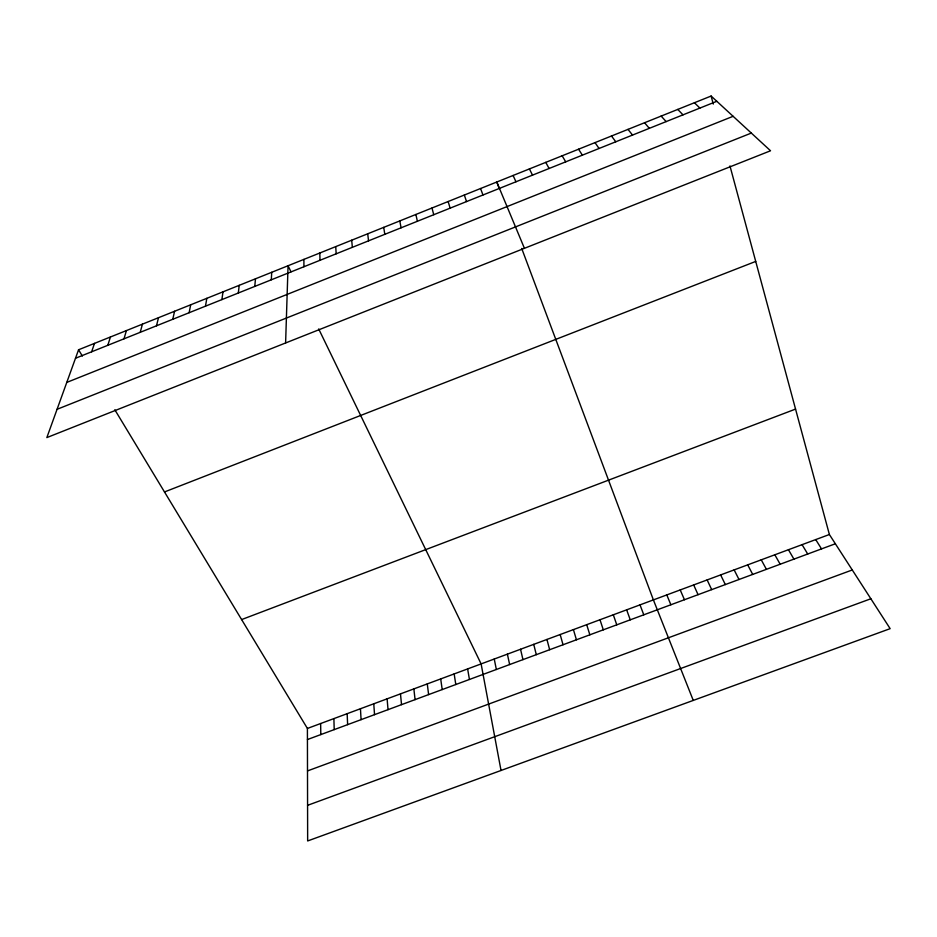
<?xml version="1.0" encoding="UTF-8"?>
<svg xmlns="http://www.w3.org/2000/svg" width="937" height="937" viewBox="0 0 937 937"><rect width="100%" height="100%" fill="white"/><g stroke="black" fill="none" stroke-linecap="round" stroke-linejoin="round"><path stroke-width="1.41" d="M303.904 266.74L303.916 259.385M285.609 342.965L288.057 265.745L290.985 271.8M271.285 279.812L271.742 272.292M254.782 286.417L255.461 278.816M238.314 293.012L239.216 285.34M221.882 299.594L223.006 291.84M205.484 306.165L206.819 298.329M189.122 312.724L190.679 304.806M172.783 319.271L174.563 311.271M156.491 325.795L158.482 317.725M140.222 332.319L142.436 324.155M124 338.819L126.413 330.585M107.802 345.308L110.437 336.992M91.639 351.785L94.485 343.387M78.567 349.77L46.85 437.591L770.542 150.775L711.113 96.042L78.567 349.77L82.351 356.037M75.51 358.25L716.817 101.301M66.785 382.413L733.121 116.305M57.063 409.305L751.322 133.077M164.49 491.948L755.726 261.423M241.617 619.58L795.56 409.094M307.406 728.447L829.386 534.512L890.15 628.657L307.652 840.957L307.406 728.447L114.818 409.75M307.43 739.551L835.359 543.765M307.5 770.917L852.272 569.965M307.582 805.328L870.86 598.766M694.422 102.742L699.892 108.083M677.767 109.418L682.991 114.853M661.147 116.083L666.137 121.599M644.562 122.735L649.318 128.346M628.013 129.376L632.522 135.069M611.498 136.006L615.773 141.78M595.007 142.611L599.048 148.479M578.562 149.217L582.369 155.167M815.717 539.583L821.526 548.895M802.06 544.655L807.717 554.013M562.141 155.8L565.714 161.832M788.439 549.726L793.932 559.131M774.829 554.774L780.17 564.238M545.756 162.37L549.105 168.496M761.242 559.822L766.419 569.333M747.691 564.859L752.704 574.416M734.151 569.895L739.012 579.499M529.405 168.929L532.521 175.137M720.635 574.92L725.332 584.571M318.697 328.934L481.114 663.9L501.026 770.472M707.142 579.933L711.687 589.631M513.089 175.477L515.971 181.766M693.673 584.934L698.065 594.679M680.215 589.935L684.455 599.727M524.427 248.317L496.797 182.012L499.187 188.372M666.793 594.913L670.869 604.763M693.263 700.419L653.394 599.903L521.71 248.469M640.006 604.869L643.778 614.813M480.552 188.524L482.977 194.99M626.642 609.835L630.261 619.826M613.313 614.789L616.769 624.827M464.33 195.037L466.532 201.572M599.996 619.744L603.299 629.828M586.691 624.674L589.853 634.806M448.144 201.525L450.123 208.155M573.421 629.605L576.431 639.784M560.174 634.536L563.032 644.761M711.113 96.042L713.28 104.077M729.958 165.919L829.386 534.512M546.939 639.444L549.656 649.716M431.992 208.014L433.737 214.714M533.739 644.351L536.292 654.67M520.55 649.259L522.951 659.625M415.864 214.479L417.398 221.261M507.385 654.143L509.646 664.556M494.244 659.027L496.352 669.486M399.783 220.933L401.083 227.796M467.622 668.924L469.437 679.466M454.152 673.926L455.804 684.525M383.725 227.375L384.802 234.32M440.695 678.927L442.205 689.562M427.272 683.916L428.619 694.598M367.691 233.793L368.557 240.832M413.861 688.894L415.068 699.634M400.474 693.872L401.528 704.647M351.703 240.212L352.347 247.333M387.11 698.826L388.023 709.66M373.769 703.792L374.531 714.662M335.739 246.618L336.16 253.81M360.452 708.735L361.073 719.651M347.158 713.678L347.627 724.641M333.888 718.609L334.204 729.618M319.81 253.002L320.009 260.275M320.641 723.528L320.805 734.585"/></g></svg>
